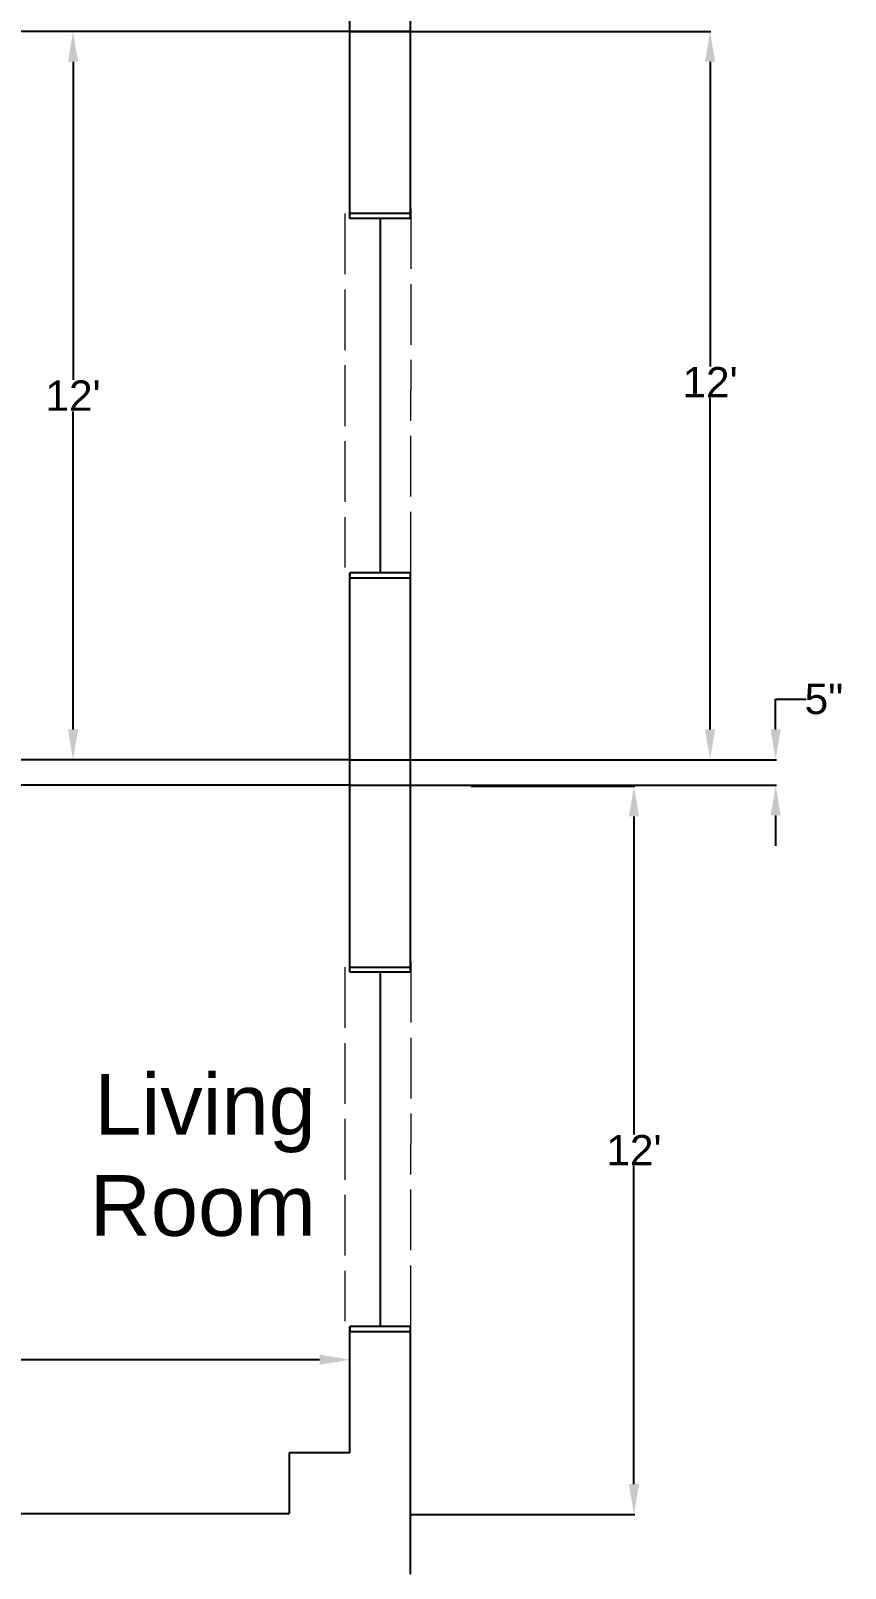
# Model space of a CAD drawing. Header units: inches. Extents: x 2169 to 3045, y 1192 to 2064.
# Drawn here: x 2866.7 to 3027.7, y 1382.8 to 1686.7 of the extents above; entities that cross this region are included whole.
import ezdxf

# ---------------------------------------------------------------- set-up
doc = ezdxf.new("R2010")
doc.units = ezdxf.units.IN
doc.linetypes.add('ACAD_ISO02W100', pattern=[15, 12, -3])
for name, color, linetype in [('A PLAN ANNO DIM', 9, 'Continuous'), ('A PLAN ANNO ROOM NAME', 4, 'Continuous'), ('A PLAN WALL EXTERIOR', 4, 'Continuous'), ('A PLAN WALL INTERIOR', 5, 'Continuous'), ('A PLAN WINDOW FRAME', 3, 'Continuous'), ('A PLAN WINDOW GLAZING', 8, 'Continuous')]:
    doc.layers.add(name, color=color, linetype=linetype)
doc.layers.add('A PLAN DOOR SWING', color=1, linetype='ACAD_ISO02W100', lineweight=0)
doc.styles.get("Standard").update_dxf_attribs({"font": 'Arial.ttf'})
doc.dimstyles.get("Standard").update_dxf_attribs({"dimtxt": 6, "dimasz": 6, "dimexe": 0.18, "dimexo": 0.0625, "dimgap": 0.09, "dimtad": 0, "dimtih": 1, "dimtoh": 1, "dimdec": 4, "dimzin": 0, "dimdsep": 46, "dimlunit": 4, "dimtxsty": 'Standard', "dimcen": 0.1875, "dimadec": 0, "dimazin": 0, "dimtfac": 1, "dimtdec": 4, "dimtofl": 0, "dimtmove": 0, "dimatfit": 3, "dimfxl": 1, "dimtolj": 1, "dimtzin": 0, "dimarcsym": 0})

# ---------------------------------------------------------------- blocks, each defined once
blk = doc.blocks.new('*D114')
at = {"layer": 'A PLAN ANNO DIM', "color": 0, "lineweight": -2, "transparency": 16777216}
for p, q in [((2878.24, 1686.58), (2874.9, 1686.58)), ((2875.08, 1680.58), (2875.08, 1617.68)), ((2875.08, 1548.58), (2875.08, 1611.47)), ((2878.24, 1542.58), (2874.9, 1542.58))]:
    blk.add_line(p, q, dxfattribs=at)
at = {"layer": 'A PLAN ANNO DIM', "color": 0, "transparency": 16777216}
for points in [[(2874.08, 1680.58), (2876.08, 1680.58), (2875.08, 1686.58)], [(2874.08, 1548.58), (2876.08, 1548.58), (2875.08, 1542.58)]]:
    blk.add_solid(points, dxfattribs=at)
at = {"layer": 'Defpoints', "color": 0, "transparency": 16777216}
for p in [(2875.08, 1686.58), (2878.3, 1686.58), (2878.3, 1542.58)]:
    blk.add_point(p, dxfattribs=at)
at = {"layer": 'A PLAN ANNO DIM', "color": 0, "transparency": 16777216, "insert": (2875.08, 1614.58), "char_height": 6, "attachment_point": 5}
blk.add_mtext("\\A1;12'", dxfattribs=at)
blk = doc.blocks.new('*D115')
at = {"layer": 'A PLAN ANNO DIM', "color": 0, "lineweight": -2, "transparency": 16777216}
for p, q in [((2649.8, 1405.64), (2649.8, 1424.16)), ((2655.8, 1423.98), (2779.35, 1423.98)), ((2923.8, 1423.98), (2800.25, 1423.98)), ((2929.8, 1405.64), (2929.8, 1424.16))]:
    blk.add_line(p, q, dxfattribs=at)
at = {"layer": 'A PLAN ANNO DIM', "color": 0, "transparency": 16777216}
for points in [[(2655.8, 1424.98), (2655.8, 1422.98), (2649.8, 1423.98)], [(2923.8, 1424.98), (2923.8, 1422.98), (2929.8, 1423.98)]]:
    blk.add_solid(points, dxfattribs=at)
at = {"layer": 'Defpoints', "color": 0, "transparency": 16777216}
for p in [(2649.8, 1423.98), (2649.8, 1405.58), (2929.8, 1405.58)]:
    blk.add_point(p, dxfattribs=at)
at = {"layer": 'A PLAN ANNO DIM', "color": 0, "transparency": 16777216, "insert": (2789.8, 1423.98), "char_height": 6, "attachment_point": 5}
blk.add_mtext('\\A1;23\'-4"', dxfattribs=at)
blk = doc.blocks.new('*D78')
at = {"layer": 'A PLAN ANNO DIM', "color": 0, "lineweight": -2, "transparency": 16777216}
for p, q in [((2953.69, 1537.4), (2986.12, 1537.4)), ((2985.94, 1531.4), (2985.94, 1468.5)), ((2985.94, 1399.4), (2985.94, 1462.3)), ((2941.86, 1393.4), (2986.12, 1393.4))]:
    blk.add_line(p, q, dxfattribs=at)
at = {"layer": 'A PLAN ANNO DIM', "color": 0, "transparency": 16777216}
for points in [[(2984.94, 1531.4), (2986.94, 1531.4), (2985.94, 1537.4)], [(2984.94, 1399.4), (2986.94, 1399.4), (2985.94, 1393.4)]]:
    blk.add_solid(points, dxfattribs=at)
at = {"layer": 'Defpoints', "color": 0, "transparency": 16777216}
for p in [(2953.63, 1537.4), (2941.8, 1393.4), (2985.94, 1393.4)]:
    blk.add_point(p, dxfattribs=at)
at = {"layer": 'A PLAN ANNO DIM', "color": 0, "transparency": 16777216, "insert": (2985.94, 1465.4), "char_height": 6, "attachment_point": 5}
blk.add_mtext("\\A1;12'", dxfattribs=at)
blk = doc.blocks.new('*D122')
at = {"layer": 'A PLAN ANNO DIM', "color": 0, "lineweight": -2, "transparency": 16777216}
for p, q in [((2929.86, 1686.58), (3001.16, 1686.58)), ((3000.98, 1680.58), (3000.98, 1620.33)), ((3000.98, 1548.58), (3000.98, 1614.13)), ((2929.86, 1542.58), (3001.16, 1542.58))]:
    blk.add_line(p, q, dxfattribs=at)
at = {"layer": 'A PLAN ANNO DIM', "color": 0, "transparency": 16777216}
for points in [[(2999.98, 1680.58), (3001.98, 1680.58), (3000.98, 1686.58)], [(2999.98, 1548.58), (3001.98, 1548.58), (3000.98, 1542.58)]]:
    blk.add_solid(points, dxfattribs=at)
at = {"layer": 'Defpoints', "color": 0, "transparency": 16777216}
for p in [(2929.8, 1686.58), (2929.8, 1542.58), (3000.98, 1542.58)]:
    blk.add_point(p, dxfattribs=at)
at = {"layer": 'A PLAN ANNO DIM', "color": 0, "transparency": 16777216, "insert": (3000.98, 1617.23), "char_height": 6, "attachment_point": 5}
blk.add_mtext("\\A1;12'", dxfattribs=at)
blk = doc.blocks.new('*D123')
at = {"layer": 'A PLAN ANNO DIM', "color": 0, "lineweight": -2, "transparency": 16777216}
for p, q in [((3013.94, 1548.58), (3013.94, 1554.58)), ((3013.94, 1554.58), (3019.94, 1554.58)), ((2929.86, 1542.58), (3014.12, 1542.58)), ((2929.86, 1537.58), (3014.12, 1537.58)), ((3013.94, 1531.58), (3013.94, 1525.58))]:
    blk.add_line(p, q, dxfattribs=at)
at = {"layer": 'A PLAN ANNO DIM', "color": 0, "transparency": 16777216}
for points in [[(3012.94, 1548.58), (3014.94, 1548.58), (3013.94, 1542.58)], [(3012.94, 1531.58), (3014.94, 1531.58), (3013.94, 1537.58)]]:
    blk.add_solid(points, dxfattribs=at)
at = {"layer": 'Defpoints', "color": 0, "transparency": 16777216}
for p in [(2929.8, 1542.58), (3013.94, 1542.58), (2929.8, 1537.58)]:
    blk.add_point(p, dxfattribs=at)
at = {"layer": 'A PLAN ANNO DIM', "color": 0, "transparency": 16777216, "insert": (3023.48, 1554.58), "char_height": 6, "attachment_point": 5}
blk.add_mtext('\\A1;5"', dxfattribs=at)

msp = doc.modelspace()

# ---------------------------------------------------------------- linework, layer by layer
at = {"layer": 'A PLAN ANNO ROOM NAME'}
msp.add_line((2941.80012, 1686.57518), (2641.80012, 1686.57518), dxfattribs=at)
at = {"layer": 'A PLAN DOOR SWING'}
for p, q in [((2928.8229, 1650.57518), (2928.8229, 1580.57518)), ((2941.81205, 1651.62771), (2941.80012, 1579.57518)), ((2928.8229, 1501.57518), (2928.8229, 1431.57518)), ((2941.81205, 1502.62771), (2941.80012, 1430.57518))]:
    msp.add_line(p, q, dxfattribs=at)
at = {"layer": 'A PLAN WALL EXTERIOR'}
for p, q in [((2929.80012, 1649.57518), (2929.80012, 1694.57518)), ((2941.80012, 1649.57518), (2941.80012, 1694.57518)), ((2929.80012, 1500.57518), (2929.80012, 1579.57518)), ((2941.80012, 1500.57518), (2941.80012, 1579.57518)), ((2929.80012, 1405.57518), (2929.80012, 1430.57518)), ((2941.80012, 1381.57518), (2941.80012, 1430.57518)), ((2929.80012, 1405.57518), (2917.80012, 1405.57518)), ((2917.80012, 1405.57518), (2917.80012, 1393.57518)), ((2649.80012, 1393.57518), (2917.80012, 1393.57518))]:
    msp.add_line(p, q, dxfattribs=at)
at = {"layer": 'A PLAN WALL INTERIOR'}
for p, q in [((2929.80012, 1542.57518), (2826.80012, 1542.57518)), ((2929.80012, 1537.57518), (2826.80012, 1537.57518))]:
    msp.add_line(p, q, dxfattribs=at)
at = {"layer": 'A PLAN WINDOW FRAME'}
for p, q in [((2929.80012, 1649.57518), (2929.80012, 1650.57518)), ((2941.80012, 1649.57518), (2929.80012, 1649.57518)), ((2941.80012, 1579.57518), (2929.80012, 1579.57518)), ((2929.80012, 1579.57518), (2929.80012, 1578.57518)), ((2941.80012, 1578.57518), (2941.80012, 1579.57518)), ((2929.80012, 1500.57518), (2929.80012, 1501.57518)), ((2941.80012, 1501.57518), (2941.80012, 1500.57518)), ((2941.80012, 1500.57518), (2929.80012, 1500.57518)), ((2941.80012, 1430.57518), (2929.80012, 1430.57518)), ((2929.80012, 1430.57518), (2929.80012, 1429.57518)), ((2941.80012, 1429.57518), (2941.80012, 1430.57518))]:
    msp.add_line(p, q, dxfattribs=at)
at = {"layer": 'A PLAN WINDOW GLAZING'}
for p, q in [((2941.80012, 1650.57518), (2929.80012, 1650.57518)), ((2935.80012, 1649.57518), (2935.80012, 1579.57518)), ((2929.80012, 1542.57518), (2929.80012, 1578.57518)), ((2929.80012, 1578.57518), (2941.80012, 1578.57518)), ((2929.80012, 1501.57518), (2941.80012, 1501.57518)), ((2935.80012, 1500.57518), (2935.80012, 1430.57518)), ((2929.80012, 1429.57518), (2941.80012, 1429.57518))]:
    msp.add_line(p, q, dxfattribs=at)

# ---------------------------------------------------------------- texts
at = {"layer": 'A PLAN ANNO ROOM NAME', "insert": (2923.07112, 1448.30572), "char_height": 12, "attachment_point": 9}
msp.add_mtext_dynamic_manual_height_columns('Living Room', width=48.6996659, gutter_width=12.5, heights=[0], dxfattribs=at)

# ---------------------------------------------------------------- dimensions: what is measured, and where the dimension line sits
at = {"layer": 'A PLAN ANNO DIM'}
for base, p1, p2, angle, picture, middle in [((2875.08071, 1686.57518), (2878.30012, 1542.57518), (2878.30012, 1686.57518), 270, '*D114', (2875.08071, 1614.57518)), ((3013.94459, 1542.57518), (2929.80012, 1537.57518), (2929.80012, 1542.57518), 90, '*D123', (3023.48275, 1554.57518)), ((2985.93918, 1393.39862), (2953.62914, 1537.39862), (2941.80012, 1393.39862), 90, '*D78', (2985.93918, 1465.39862))]:
    dim = msp.add_linear_dim(base=base, p1=p1, p2=p2, angle=angle, dimstyle='Standard', dxfattribs=at)
    dim.commit()
    dim.dimension.update_dxf_attribs({"geometry": picture, "text_midpoint": middle})
for base, p1, p2, angle, picture, middle, dimtype in [((3000.98467, 1542.57518), (2929.80012, 1686.57518), (2929.80012, 1542.57518), 270, '*D122', (3000.98467, 1617.22745), 161), ((2649.80012, 1423.9829), (2929.80012, 1405.57518), (2649.80012, 1405.57518), 180, '*D115', (2789.80012, 1423.9829), 160)]:
    dim = msp.add_linear_dim(base=base, p1=p1, p2=p2, angle=angle, dimstyle='Standard', dxfattribs=at)
    dim.commit()
    dim.dimension.update_dxf_attribs({"geometry": picture, "text_midpoint": middle, "dimtype": dimtype})

doc.saveas('drawing.dxf')
